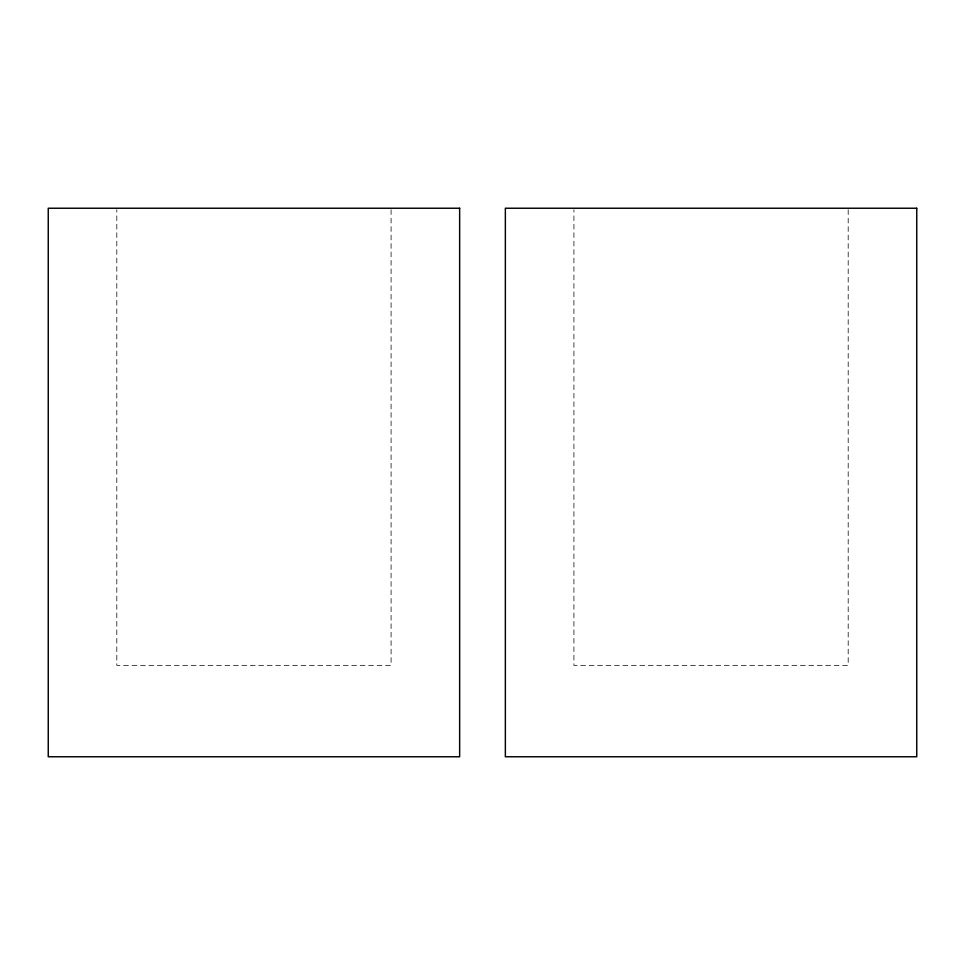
<?xml version="1.0" encoding="UTF-8"?>
<svg xmlns="http://www.w3.org/2000/svg" width="965" height="965" viewBox="0 0 965 965"><rect width="100%" height="100%" fill="white"/><g stroke="black" fill="none" stroke-linecap="round" stroke-linejoin="round"><path stroke-width="0.72" stroke-dasharray="4.83 3.62" d="M848.187 209.743L848.187 665.343L573.922 665.343L573.922 209.743M391.078 209.743L391.078 665.343L116.813 665.343L116.813 209.743"/><path stroke-width="1.45" d="M459.642 208.235L48.25 208.235L48.25 756.765L459.642 756.765L459.642 208.235M916.75 208.235L505.358 208.235L505.358 756.765L916.75 756.765L916.75 208.235"/></g></svg>
